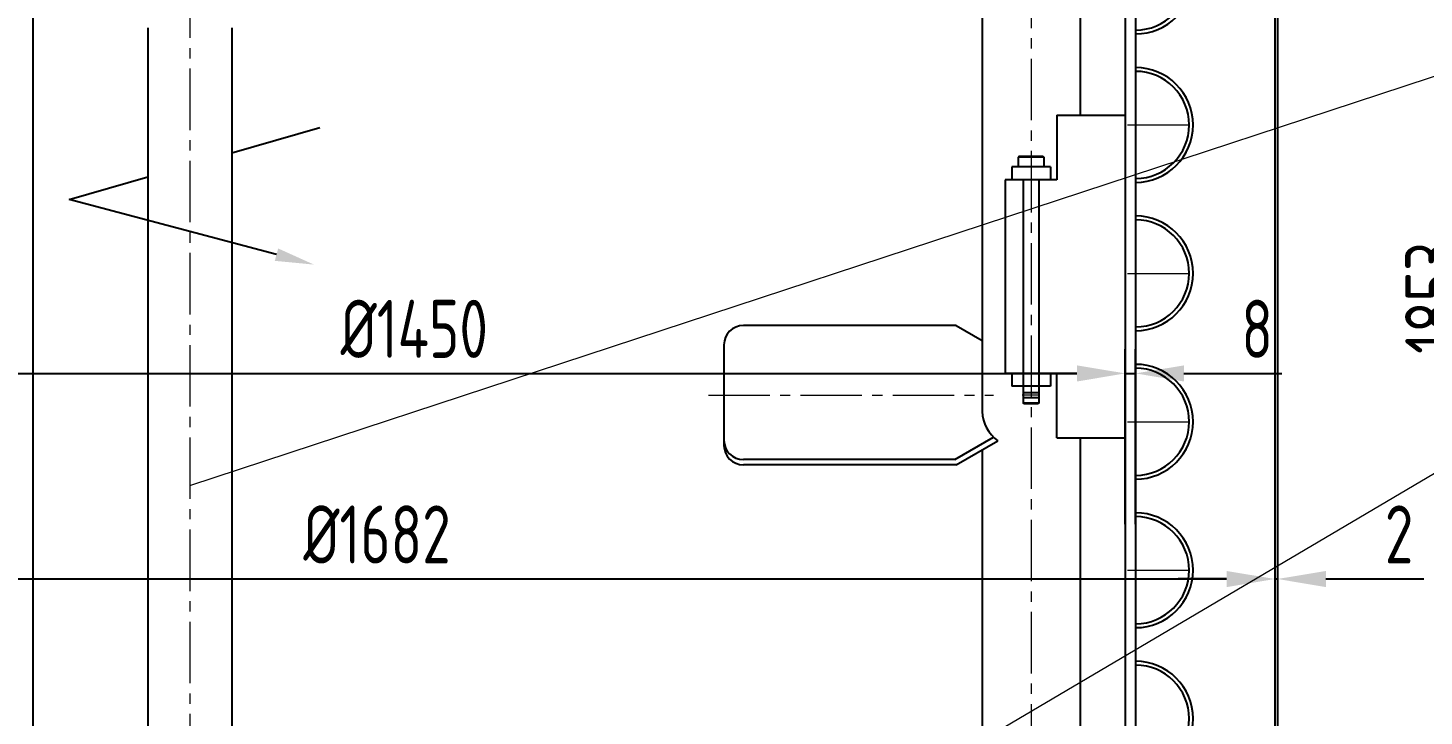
# Model space of a CAD drawing. Header units: inches. Extents: x -375 to 8535, y -477 to 12465.
# Drawn here: x 1699 to 2781, y 8935 to 9468 of the extents above; entities that cross this region are included whole.
import ezdxf

# ---------------------------------------------------------------- set-up
doc = ezdxf.new("R2010")
doc.units = ezdxf.units.IN
doc.header["$LTSCALE"] = 5
doc.linetypes.add('CENTER2', pattern=[28.575, 19.05, -3.175, 3.175, -3.175])
doc.linetypes.add('HIDDEN2', pattern=[4.7625, 3.175, -1.5875])
for name, color, linetype in [('1轮廓实线层', 7, 'Continuous'), ('5虚线', 5, 'HIDDEN2'), ('6文字层', 3, 'Continuous'), ('尺寸线', 3, 'Continuous')]:
    doc.layers.add(name, color=color, linetype=linetype)
doc.layers.add('图层1', color=1, linetype='CENTER2', lineweight=13)
doc.layers.add('图层4', color=3, linetype='Continuous', lineweight=13)
doc.styles.add('PC_TEXTSTYLE', font='isocp.shx', dxfattribs={"width": 0.8, "bigfont": 'hzfs.shx'})
doc.dimstyles.new('TH_GBDIM', dxfattribs={"dimscale": 15, "dimtxt": 3, "dimasz": 2.5, "dimexe": 1.25, "dimexo": 0, "dimgap": 0.8, "dimtad": 1, "dimdec": 0, "dimzin": 0, "dimdsep": 46, "dimtxsty": 'PC_TEXTSTYLE', "dimcen": 2.5, "dimclrd": 256, "dimclre": 256, "dimclrt": 3, "dimadec": 0, "dimazin": 0, "dimtfac": 0.714286, "dimtdec": 0, "dimtmove": 0, "dimatfit": 3, "dimfxl": 0, "dimtzin": 0, "dimlwd": -1, "dimlwe": -1, "dimarcsym": 0})

# ---------------------------------------------------------------- blocks, each defined once
blk = doc.blocks.new('*D1728')
at = {"layer": '1轮廓实线层', "color": 3}
for p, q in [((1824.2, 11560.7), (2945.1, 11560.7)), ((2926.4, 11523.2), (2926.4, 6264.8)), ((2687.2, 6227.3), (2945.1, 6227.3))]:
    blk.add_line(p, q, dxfattribs=at)
for points in [[(2932.6, 11523.2), (2920.1, 11523.2), (2926.4, 11560.7)], [(2920.1, 6264.8), (2932.6, 6264.8), (2926.4, 6227.3)]]:
    blk.add_solid(points, dxfattribs=at)
at = {"layer": 'Defpoints', "color": 0}
for p in [(1824.2, 11560.7), (2687.2, 6227.3), (2926.4, 6227.3)]:
    blk.add_point(p, dxfattribs=at)
at = {"layer": '1轮廓实线层', "color": 3, "insert": (2896.4, 8762.5), "char_height": 45, "attachment_point": 5, "rotation": 90, "style": 'PC_TEXTSTYLE'}
blk.add_mtext('～5335', dxfattribs=at)
blk = doc.blocks.new('*D1735')
at = {"layer": '1轮廓实线层', "color": 3}
for p, q in [((1389.2, 9509), (1389.2, 9384.3)), ((1426.7, 9403), (1669.5, 9403))]:
    blk.add_line(p, q, dxfattribs=at)
blk.add_solid([(1426.7, 9409.3), (1426.7, 9396.8), (1389.2, 9403)], dxfattribs=at)
at = {"layer": 'Defpoints', "color": 0}
for p in [(2052.1, 9518.1), (1389.2, 9509), (2052.1, 9403)]:
    blk.add_point(p, dxfattribs=at)
at = {"layer": '1轮廓实线层', "color": 3, "insert": (1599.9, 9437.5), "char_height": 45, "attachment_point": 5, "style": 'PC_TEXTSTYLE'}
blk.add_mtext('DJ870', dxfattribs=at)
blk = doc.blocks.new('_None')
blk = doc.blocks.new('*D1738')
at = {"layer": '1轮廓实线层', "color": 3}
for p, q in [((1824.2, 9518.1), (1683.8, 9518.1)), ((1702.6, 9480.6), (1702.6, 8830.6)), ((1824.2, 8793.1), (1683.8, 8793.1))]:
    blk.add_line(p, q, dxfattribs=at)
for points in [[(1708.8, 9480.6), (1696.3, 9480.6), (1702.6, 9518.1)], [(1696.3, 8830.6), (1708.8, 8830.6), (1702.6, 8793.1)]]:
    blk.add_solid(points, dxfattribs=at)
at = {"layer": 'Defpoints', "color": 0}
for p in [(1824.2, 9518.1), (1702.6, 8793.1), (1824.2, 8793.1)]:
    blk.add_point(p, dxfattribs=at)
at = {"layer": '1轮廓实线层', "color": 3, "insert": (1668.1, 9155.6), "char_height": 45, "attachment_point": 5, "rotation": 90, "style": 'PC_TEXTSTYLE'}
blk.add_mtext('725', dxfattribs=at)
blk = doc.blocks.new('*D1739')
at = {"layer": '1轮廓实线层', "color": 3}
for p, q in [((2665.2, 9068.8), (2665.2, 9022.3)), ((2667.2, 9068.8), (2667.2, 9022.3)), ((2627.7, 9041.1), (2590.2, 9041.1)), ((2665.2, 9041.1), (2667.2, 9041.1)), ((2704.7, 9041.1), (2780.6, 9041.1))]:
    blk.add_line(p, q, dxfattribs=at)
for points in [[(2627.7, 9034.8), (2627.7, 9047.3), (2665.2, 9041.1)], [(2704.7, 9047.3), (2704.7, 9034.8), (2667.2, 9041.1)]]:
    blk.add_solid(points, dxfattribs=at)
at = {"layer": 'Defpoints', "color": 0}
for p in [(2665.2, 9068.8), (2667.2, 9068.8), (2667.2, 9041.1)]:
    blk.add_point(p, dxfattribs=at)
at = {"layer": '1轮廓实线层', "color": 3, "insert": (2761.4, 9075.6), "char_height": 45, "attachment_point": 5, "style": 'PC_TEXTSTYLE'}
blk.add_mtext('2', dxfattribs=at)
blk = doc.blocks.new('*D1740')
at = {"layer": '1轮廓实线层', "color": 3}
for p, q in [((983.2, 9068.8), (983.2, 9022.3)), ((2665.2, 9068.8), (2665.2, 9022.3)), ((1020.7, 9041.1), (2627.7, 9041.1))]:
    blk.add_line(p, q, dxfattribs=at)
for points in [[(1020.7, 9047.3), (1020.7, 9034.8), (983.2, 9041.1)], [(2627.7, 9034.8), (2627.7, 9047.3), (2665.2, 9041.1)]]:
    blk.add_solid(points, dxfattribs=at)
at = {"layer": 'Defpoints', "color": 0}
for p in [(983.2, 9068.8), (2665.2, 9068.8), (2665.2, 9041.1)]:
    blk.add_point(p, dxfattribs=at)
at = {"layer": '1轮廓实线层', "color": 3, "insert": (1969.3, 9075.6), "char_height": 45, "attachment_point": 5, "style": 'PC_TEXTSTYLE'}
blk.add_mtext('%%C1682', dxfattribs=at)
blk = doc.blocks.new('*D1743')
at = {"layer": '1轮廓实线层', "color": 3}
for p, q in [((2549.2, 9083.7), (2549.2, 9219.1)), ((2557.2, 9083.7), (2557.2, 9219.1)), ((2511.7, 9200.4), (2474.2, 9200.4)), ((2549.2, 9200.4), (2557.2, 9200.4)), ((2594.7, 9200.4), (2670.6, 9200.4))]:
    blk.add_line(p, q, dxfattribs=at)
for points in [[(2511.7, 9194.1), (2511.7, 9206.6), (2549.2, 9200.4)], [(2594.7, 9206.6), (2594.7, 9194.1), (2557.2, 9200.4)]]:
    blk.add_solid(points, dxfattribs=at)
at = {"layer": 'Defpoints', "color": 0}
for p in [(2557.2, 9200.4), (2549.2, 9083.7), (2557.2, 9083.7)]:
    blk.add_point(p, dxfattribs=at)
at = {"layer": '1轮廓实线层', "color": 3, "insert": (2651.4, 9234.9), "char_height": 45, "attachment_point": 5, "style": 'PC_TEXTSTYLE'}
blk.add_mtext('8', dxfattribs=at)
blk = doc.blocks.new('*D1744')
at = {"layer": '1轮廓实线层', "color": 3}
for p, q in [((1099.2, 9083.7), (1099.2, 9219.1)), ((2549.2, 9083.7), (2549.2, 9219.1)), ((1136.7, 9200.4), (2511.7, 9200.4))]:
    blk.add_line(p, q, dxfattribs=at)
for points in [[(1136.7, 9206.6), (1136.7, 9194.1), (1099.2, 9200.4)], [(2511.7, 9194.1), (2511.7, 9206.6), (2549.2, 9200.4)]]:
    blk.add_solid(points, dxfattribs=at)
at = {"layer": 'Defpoints', "color": 0}
for p in [(2549.2, 9200.4), (1099.2, 9083.7), (2549.2, 9083.7)]:
    blk.add_point(p, dxfattribs=at)
at = {"layer": '1轮廓实线层', "color": 3, "insert": (1998.2, 9234.9), "char_height": 45, "attachment_point": 5, "style": 'PC_TEXTSTYLE'}
blk.add_mtext('%%C1450', dxfattribs=at)
blk = doc.blocks.new('*D1967')
at = {"layer": '6文字层'}
for p, q in [((2667.2, 10185.6), (2841.9, 10185.6)), ((2823.2, 10148.1), (2823.2, 8369.9)), ((2667.2, 8332.4), (2841.9, 8332.4))]:
    blk.add_line(p, q, dxfattribs=at)
for points in [[(2829.4, 10148.1), (2816.9, 10148.1), (2823.2, 10185.6)], [(2816.9, 8369.9), (2829.4, 8369.9), (2823.2, 8332.4)]]:
    blk.add_solid(points, dxfattribs=at)
at = {"layer": 'Defpoints', "color": 0}
for p in [(2667.2, 10185.6), (2667.2, 8332.4), (2823.2, 8332.4)]:
    blk.add_point(p, dxfattribs=at)
at = {"layer": '6文字层', "color": 3, "insert": (2788.7, 9259), "char_height": 45, "attachment_point": 5, "rotation": 90, "style": 'PC_TEXTSTYLE'}
blk.add_mtext('1853', dxfattribs=at)

msp = doc.modelspace()

# ---------------------------------------------------------------- linework, layer by layer
for p, q in [((2549.2, 10249.1), (2549.2, 8499)), ((2557.2, 10249.1), (2557.2, 8499)), ((2665.2, 10184.4), (2665.2, 8333.8)), ((2667.2, 10185.6), (2667.2, 8332.4)), ((2438.2, 9884.5), (2438.2, 9170.8)), ((2514.2, 9630.4), (2514.2, 9400.4)), ((1791.7, 9468.1), (1791.7, 8843.1)), ((1856.7, 9468.1), (1856.7, 8843.1)), ((2496.2, 9400.4), (2549.2, 9400.4)), ((2496.2, 9400.4), (2496.2, 9350.4)), ((2491.2, 9360.4), (2461.2, 9360.4)), ((2461.2, 9360.4), (2461.2, 9350.4)), ((2466.7, 9368.4), (2466.2, 9367.9)), ((2486.2, 9367.9), (2466.2, 9367.9)), ((2466.2, 9367.9), (2466.2, 9360.4)), ((2485.7, 9368.4), (2466.7, 9368.4)), ((2485.7, 9368.4), (2486.2, 9367.9)), ((2486.2, 9367.9), (2486.2, 9360.4)), ((2491.2, 9360.4), (2491.2, 9350.4)), ((2496.2, 9350.4), (2456.2, 9350.4)), ((2456.2, 9350.4), (2456.2, 9200.4)), ((2470.2, 9350.4), (2470.2, 9177.4)), ((2482.2, 9350.4), (2482.2, 9177.4)), ((2418.2, 9237.5), (2253.2, 9237.5)), ((2418.2, 9237.5), (2438.2, 9226)), ((2238.2, 9222.5), (2238.2, 9144.6)), ((2496.2, 9200.4), (2456.2, 9200.4)), ((2461.2, 9200.4), (2461.2, 9190.4)), ((2491.2, 9200.4), (2491.2, 9190.4)), ((2496.2, 9150.4), (2496.2, 9200.4)), ((2491.2, 9190.4), (2461.2, 9190.4)), ((2482.2, 9177.4), (2470.2, 9177.4)), ((2470.7, 9176.9), (2470.2, 9177.4)), ((2481.7, 9176.9), (2470.7, 9176.9)), ((2482.2, 9177.4), (2481.7, 9176.9)), ((2417.1, 9133.6), (2447.1, 9150.9)), ((2418.2, 9129.6), (2450.4, 9148.2)), ((2514.2, 9150.4), (2514.2, 8920.4)), ((2417.1, 9133.6), (2253.2, 9133.6)), ((2438.2, 9141.2), (2438.2, 8656.3)), ((2418.2, 9129.6), (2253.2, 9129.6))]:
    msp.add_line(p, q)
for centre, radius, start, end in [((2557.2, 9507.9), 44.5, 270, 90), ((2557.2, 9507.9), 41.5, 270, 90), ((2557.2, 9392.9), 44.5, 270, 90), ((2557.2, 9392.9), 41.5, 270, 90), ((2557.2, 9277.9), 44.5, 270, 90), ((2557.2, 9277.9), 41.5, 270, 90), ((2253.2, 9222.5), 15, 90, 180), ((2557.2, 9162.9), 44.5, 270, 90), ((2557.2, 9162.9), 41.5, 270, 90), ((2467.9, 9172.2), 29.7, 182.6245, 233.9335), ((2253.2, 9148.6), 15, 180, 270), ((2253.2, 9144.6), 15, 180, 270), ((2557.2, 9047.9), 44.5, 270, 90), ((2557.2, 9047.9), 41.5, 270, 90), ((2557.2, 8932.9), 44.5, 270, 90), ((2557.2, 8932.9), 41.5, 270, 90)]:
    msp.add_arc(centre, radius, start, end)
at = {"layer": '1轮廓实线层'}
msp.add_line((2496.2, 9150.4), (2549.2, 9150.4), dxfattribs=at)
at = {"layer": '5虚线', "ltscale": 0.03}
for p, q in [((2482.2, 9185.4), (2470.2, 9185.4)), ((2482.2, 9181.4), (2470.2, 9181.4))]:
    msp.add_line(p, q, dxfattribs=at)
at = {"layer": '图层1', "ltscale": 0.5}
for p, q in [((1824.2, 11579.7), (1824.2, 8127.4)), ((2476.2, 10015.7), (2476.2, 8466.7)), ((2551, 9392.9), (2605.7, 9392.9)), ((2551, 9277.9), (2605.7, 9277.9)), ((2226.1, 9183.6), (2447, 9183.6)), ((2482.8, 9183.4), (2469.3, 9183.4)), ((2551, 9162.9), (2605.7, 9162.9)), ((2551, 9047.9), (2605.7, 9047.9))]:
    msp.add_line(p, q, dxfattribs=at)
at = {"layer": '图层4'}
for p, q in [((1824.2, 9113.6), (3221.3, 9572.7)), ((1866.7, 8579.2), (3221.3, 9378.1))]:
    msp.add_line(p, q, dxfattribs=at)
at = {"layer": '尺寸线'}
for p, q in [((1856.7, 9371.4), (1925, 9391)), ((1730.6, 9335.1), (1791.7, 9352.7)), ((1891.4, 9292.4), (1730.6, 9335.1))]:
    msp.add_line(p, q, dxfattribs=at)
msp.add_solid([(1892.7, 9297.2), (1920.4, 9284.7), (1890.1, 9287.6)], dxfattribs=at)

# ---------------------------------------------------------------- dimensions: what is measured, and where the dimension line sits
at = {"layer": '1轮廓实线层'}
dim = msp.add_linear_dim(base=(2926.4, 6227.3), p1=(1824.2, 11560.7), p2=(2687.2, 6227.3), angle=90, text='～5335', dimstyle='TH_GBDIM', override={"dimtxt": 3, "dimgap": 0.5, "dimtad": 1, "dimjust": 0, "dimdec": 0, "dimlfac": 1, "dimtxsty": 'PC_TEXTSTYLE', "dimse1": 0, "dimse2": 0, "dimsd1": 0, "dimsd2": 0, "dimclrd": 3, "dimclre": 3}, dxfattribs=at)
dim.commit()
dim.dimension.update_dxf_attribs({"geometry": '*D1728', "text_midpoint": (2926.4, 8762.5), "dimtype": 160})
for base, p1, p2, text, override, picture, middle in [((2052.1, 9403), (1389.2, 9509), (2052.1, 9518.1), 'DJ870', {"dimblk2": 'None', "dimsah": 1, "dimse2": 1, "dimsd2": 1, "dimclrd": 3, "dimclre": 3, "dimtfac": 0.714286}, '*D1735', (1599.9, 9403)), ((2549.2, 9200.4), (1099.2, 9083.7), (2549.2, 9083.7), '%%C1450', {"dimclrd": 3, "dimclre": 3, "dimtfac": 0.714286}, '*D1744', (1998.2, 9200.4)), ((2665.2, 9041.1), (983.2, 9068.8), (2665.2, 9068.8), '%%C1682', {"dimclrd": 3, "dimclre": 3, "dimtfac": 0.714286}, '*D1740', (1969.3, 9041.1))]:
    dim = msp.add_linear_dim(base=base, p1=p1, p2=p2, text=text, dimstyle='TH_GBDIM', override=override, dxfattribs=at)
    dim.commit()
    dim.dimension.update_dxf_attribs({"geometry": picture, "text_midpoint": middle, "dimtype": 160})
dim = msp.add_linear_dim(base=(1702.6, 8793.1), p1=(1824.2, 9518.1), p2=(1824.2, 8793.1), angle=90, text='725', dimstyle='TH_GBDIM', override={"dimclrd": 3, "dimclre": 3, "dimtfac": 0.714286}, dxfattribs=at)
dim.commit()
dim.dimension.update_dxf_attribs({"geometry": '*D1738', "text_midpoint": (1668.1, 9155.6)})
for base, p1, p2, text, picture, middle in [((2557.2, 9200.4), (2549.2, 9083.7), (2557.2, 9083.7), '8', '*D1743', (2651.4, 9234.9)), ((2667.2, 9041.1), (2665.2, 9068.8), (2667.2, 9068.8), '2', '*D1739', (2761.4, 9075.6))]:
    dim = msp.add_linear_dim(base=base, p1=p1, p2=p2, text=text, dimstyle='TH_GBDIM', override={"dimclrd": 3, "dimclre": 3, "dimtfac": 0.714286}, dxfattribs=at)
    dim.commit()
    dim.dimension.update_dxf_attribs({"geometry": picture, "text_midpoint": middle})
at = {"layer": '6文字层'}
dim = msp.add_linear_dim(base=(2823.2, 8332.4), p1=(2667.2, 10185.6), p2=(2667.2, 8332.4), angle=90, text='1853', dimstyle='TH_GBDIM', dxfattribs=at)
dim.commit()
dim.dimension.update_dxf_attribs({"geometry": '*D1967', "text_midpoint": (2788.7, 9259)})

doc.saveas('drawing.dxf')
